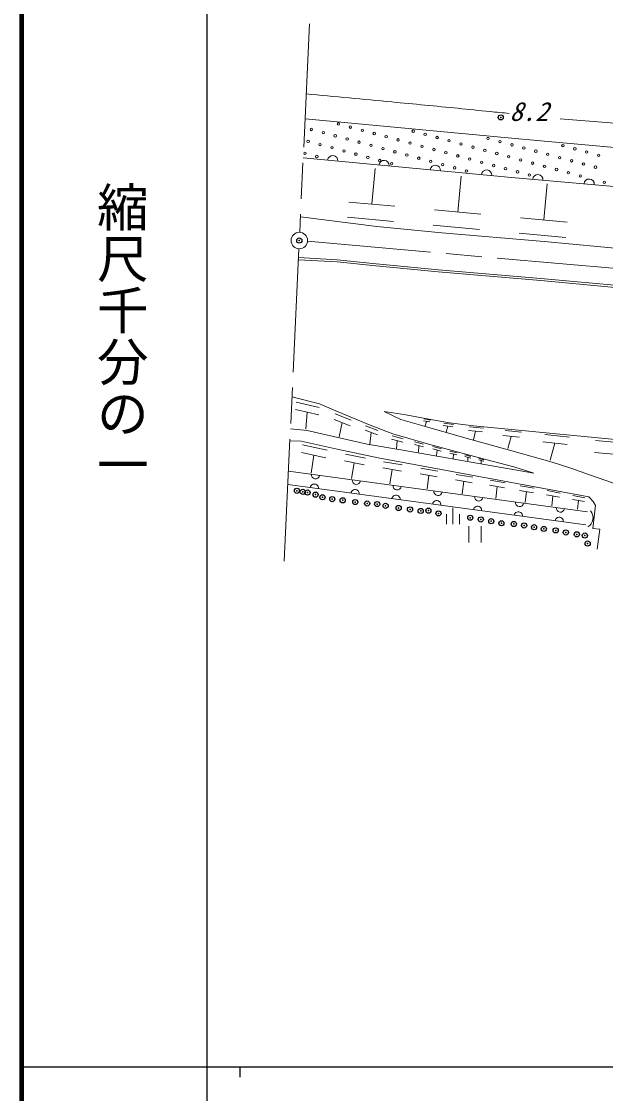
# Model space of a CAD drawing. Units: millimetres, scale not verified. Extents: x 40000 to 680000, y 20000 to 380000.
# Drawn here: x 40000 to 96714, y 202409 to 306540 of the extents above; entities that cross this region are included whole.
import ezdxf
from ezdxf.enums import TextEntityAlignment as Align

# ---------------------------------------------------------------- set-up
doc = ezdxf.new("R2010")
doc.units = ezdxf.units.MM
doc.header["$LTSCALE"] = 1000
doc.header["$PDMODE"] = 32
doc.header["$PDSIZE"] = 500
doc.linetypes.add('CHAIN', pattern=[18.5, 12, -1.5, 3.5, -1.5])
for name, color, linetype, lineweight in [('M-BGD', 7, 'Continuous', 25), ('M-BMK', 2, 'CHAIN', 13), ('M-BMK-SRVR', 3, 'Continuous', 13), ('M-TTL', 2, 'Continuous', 140), ('M-TTL-BAND', 7, 'Continuous', 25)]:
    doc.layers.add(name, color=color, linetype=linetype, lineweight=lineweight)
doc.layers.add('M-OTRS', color=6, linetype='Continuous')
doc.styles.add('@ＭＳ ゴシック', font='')
doc.styles.add('ＭＳ ゴシック', font='')
doc.styles.get('@ＭＳ ゴシック').set_extended_font_data('@MS Gothic')
doc.styles.get('ＭＳ ゴシック').set_extended_font_data('MS Gothic')

# ---------------------------------------------------------------- blocks, each defined once
blk = doc.blocks.new('田')
at = {"color": 7, "linetype": 'Continuous', "lineweight": 13}
for p, q in [((-0.75, 2), (-0.75, 0)), ((0.75, 0), (0.75, 2))]:
    blk.add_line(p, q, dxfattribs=at)
blk = doc.blocks.new('荒地')
at = {"color": 7, "linetype": 'Continuous', "lineweight": 13}
for p, q in [((-1, 0.25), (-1, -1.25)), ((0, -1.25), (0, 1.25)), ((1, 0.25), (1, -1.25))]:
    blk.add_line(p, q, dxfattribs=at)

msp = doc.modelspace()

# ---------------------------------------------------------------- linework, layer by layer
at = {"layer": 'M-BGD', "lineweight": 13}
for p, q in [((67535, 297081), (87937, 295181)), ((87937, 295181), (117788, 292427)), ((67357, 293281), (87594, 291397)), ((74022, 288795), (74344, 292253)), ((82356, 288031), (82680, 291518)), ((87594, 291397), (112841, 289172)), ((90730, 287263), (91058, 290779)), ((76251, 288587), (71794, 289002)), ((67087, 287549), (74512, 286621)), ((76113, 287105), (71656, 287520)), ((84603, 287822), (80109, 288240)), ((92996, 287052), (88465, 287474)), ((74512, 286621), (80820, 285997)), ((84464, 286327), (79969, 286746)), ((80820, 285997), (90747, 285152)), ((92856, 285546), (88324, 285968)), ((90747, 285152), (100081, 284302)), ((66892, 283402), (70647, 283184)), ((66901, 283602), (70662, 283384)), ((70662, 283384), (74112, 283043)), ((70647, 283184), (74092, 282844)), ((74092, 282844), (80472, 282213)), ((74112, 283043), (80490, 282412)), ((80472, 282213), (90414, 281367)), ((80490, 282412), (90431, 281566)), ((90414, 281367), (99715, 280519)), ((90431, 281566), (99734, 280718)), ((66265, 270092), (68955, 269407)), ((66618, 268852), (68868, 268339)), ((66668, 269561), (68918, 269048)), ((68955, 269407), (70760, 268632)), ((67743, 268596), (67627, 266942)), ((70348, 267879), (71904, 267266)), ((70458, 268425), (72013, 267813)), ((70760, 268632), (73850, 267337)), ((75234, 268641), (76822, 267885)), ((77320, 268330), (75234, 268641)), ((76822, 267885), (78872, 267309)), ((79552, 267926), (77320, 268330)), ((79026, 267754), (79649, 267636)), ((79087, 267937), (79710, 267819)), ((79337, 267695), (79194, 267268)), ((81551, 267564), (79552, 267926)), ((67757, 266816), (66119, 266985)), ((73562, 265498), (67757, 266816)), ((71126, 267572), (70850, 266197)), ((73366, 266836), (74568, 266384)), ((73415, 267262), (74618, 266809)), ((73967, 266610), (73839, 265497)), ((73850, 267337), (76071, 266476)), ((78872, 267309), (83042, 266096)), ((80940, 267297), (81874, 267150)), ((81010, 267538), (81944, 267391)), ((81407, 267224), (81244, 266663)), ((83884, 267261), (81551, 267564)), ((83417, 266804), (84774, 266672)), ((83515, 267153), (84872, 267021)), ((103783, 265332), (83884, 267261)), ((84096, 266738), (83889, 265905)), ((86954, 266816), (88564, 266651)), ((66063, 265796), (67174, 265777)), ((67174, 265777), (70645, 265002)), ((75926, 265958), (77018, 265671)), ((75983, 266281), (77075, 265994)), ((76071, 266476), (79664, 265456)), ((76472, 265814), (76427, 265071)), ((78175, 265703), (79043, 265475)), ((83042, 266096), (87613, 264820)), ((86740, 266325), (88351, 266160)), ((87546, 266243), (87221, 265059)), ((90610, 265703), (92993, 265455)), ((90814, 266411), (93197, 266163)), ((91802, 265579), (91325, 263925)), ((95746, 265833), (100139, 265461)), ((67187, 264669), (69570, 264140)), ((67292, 265414), (69675, 264885)), ((70645, 265002), (74627, 264146)), ((71472, 264511), (73391, 264114)), ((76836, 264924), (73562, 265498)), ((79430, 264478), (76836, 264924)), ((78156, 265440), (79023, 265212)), ((78590, 265326), (78544, 264711)), ((79664, 265456), (84469, 264159)), ((79942, 265018), (80759, 264805)), ((79958, 265245), (80775, 265031)), ((80351, 264911), (80313, 264382)), ((81594, 264620), (82285, 264444)), ((81606, 264806), (82297, 264630)), ((81940, 264532), (81911, 264097)), ((87613, 264820), (91522, 263721)), ((95634, 264663), (100027, 264290)), ((68378, 264405), (68134, 262667)), ((71356, 263868), (73276, 263471)), ((72316, 263670), (72045, 262162)), ((74627, 264146), (95102, 260372)), ((75162, 263781), (76982, 263466)), ((89742, 262670), (79430, 264478)), ((83047, 264279), (83635, 264125)), ((83052, 264430), (83640, 264275)), ((83341, 264202), (83329, 263850)), ((84396, 263964), (84881, 263841)), ((84400, 264089), (84885, 263966)), ((84469, 264159), (87807, 263266)), ((84638, 263903), (84629, 263611)), ((91522, 263721), (93435, 263119)), ((65925, 262869), (94958, 258921)), ((75073, 263182), (76894, 262868)), ((75984, 263025), (75778, 261629)), ((78707, 262608), (80379, 262311)), ((78771, 263166), (80442, 262868)), ((79543, 262460), (79395, 261160)), ((82221, 262548), (83826, 262267)), ((87807, 263266), (89742, 262670)), ((93435, 263119), (95065, 262552)), ((95065, 262552), (97574, 261673)), ((65864, 261566), (94783, 257632)), ((65864, 261566), (94783, 257632)), ((82152, 262021), (83757, 261740)), ((82955, 261881), (82794, 260652)), ((85444, 261495), (86917, 261230)), ((85500, 261984), (86973, 261719)), ((88418, 261450), (89775, 261208)), ((86181, 261362), (86050, 260221)), ((88357, 260998), (89714, 260755)), ((89036, 260877), (88894, 259821)), ((90975, 260561), (92244, 260329)), ((91029, 260967), (92297, 260736)), ((91610, 260445), (91485, 259497)), ((93547, 260482), (94706, 260283)), ((95102, 260372), (95524, 259919)), ((93509, 260114), (94667, 259916)), ((94088, 260015), (93998, 259157)), ((95725, 259534), (95483, 257302)), ((95524, 259919), (95725, 259534)), ((95483, 257302), (96161, 257233)), ((96161, 257233), (95908, 255290))]:
    msp.add_line(p, q, dxfattribs=at)
for centre in [(68146, 296051), (69305, 295740), (70775, 296589), (71934, 296278), (73093, 295968), (74252, 295657), (78040, 295884), (67835, 294892), (68994, 294581), (70464, 295430), (71623, 295119), (72782, 294808), (75411, 295346), (76570, 295036), (77729, 294725), (79199, 295574), (80358, 295263), (81517, 294953), (82676, 294642), (85305, 295180), (86464, 294869), (67525, 293733), (70154, 294271), (71313, 293960), (72472, 293649), (73942, 294498), (75101, 294187), (76260, 293877), (77419, 293566), (78889, 294415), (80048, 294104), (81207, 293794), (83836, 294331), (84995, 294021), (86154, 293710), (87623, 294559), (88783, 294248), (89942, 293938), (91101, 293627), (92571, 294476), (93730, 294165), (94889, 293854), (96048, 293544), (68684, 293422), (73631, 293339), (74790, 293028), (75949, 292718), (78578, 293256), (79737, 292945), (80896, 292634), (82366, 293483), (83525, 293172), (84684, 292862), (85843, 292551), (87313, 293400), (88472, 293089), (89631, 292779), (92260, 293317), (93419, 293006), (94578, 292695), (82055, 292324), (83214, 292013), (87002, 292241), (88161, 291930), (89321, 291619), (90790, 292468), (91949, 292157), (93108, 291847), (94268, 291536), (95737, 292385), (96586, 290915)]:
    msp.add_circle(centre, 120, dxfattribs=at)
for centre, radius, start, end in [((70226, 293014), 500, 354.67987, 174.67987), ((75205, 292550), 500, 354.67987, 174.67987), ((80183, 292087), 500, 354.67987, 174.67987), ((85162, 291623), 500, 354.67987, 174.67987), ((90141, 291172), 500, 354.96468, 174.96468), ((95122, 290733), 500, 354.96468, 174.96468), ((68551, 262512), 400, 172.25431, 352.25431), ((68433, 261216), 400, 352.25431, 172.25431), ((72515, 261973), 400, 172.25431, 352.25431), ((76478, 261434), 400, 172.25431, 352.25431), ((72396, 260677), 400, 352.25431, 172.25431), ((76360, 260138), 400, 352.25431, 172.25431), ((80442, 260895), 400, 172.25431, 352.25431), ((84405, 260356), 400, 172.25431, 352.25431), ((80323, 259599), 400, 352.25431, 172.25431), ((84287, 259060), 400, 352.25431, 172.25431), ((88369, 259817), 400, 172.25431, 352.25431), ((92332, 259278), 400, 172.25431, 352.25431), ((88250, 258521), 400, 352.25431, 172.25431), ((92214, 257982), 400, 352.25431, 172.25431), ((94501, 258321), 998, 299.57444, 42.29985)]:
    msp.add_arc(centre, radius, start, end, dxfattribs=at)
for points, knots in [([(67649, 299501), (70423, 299240), (73197, 298982), (75970, 298719), (78104, 298515), (80237, 298313), (82370, 298102), (83412, 297999), (84453, 297884), (85496, 297783), (86119, 297723), (86743, 297670), (87367, 297613)], [0, 0, 0, 0, 1, 1, 1, 2, 2, 2, 3, 3, 3, 4, 4, 4, 4]), ([(92293, 297079), (94461, 296898), (96631, 296735), (98799, 296537), (100937, 296341), (103074, 296132), (105209, 295899), (107359, 295664), (109504, 295391), (111651, 295133), (113085, 294962), (114518, 294789), (115951, 294614), (117263, 294453), (118569, 294249), (119885, 294125), (120655, 294052), (121429, 294001), (122202, 293976), (123913, 293920), (125626, 293911), (127337, 293968), (129713, 294046), (132081, 294293), (134454, 294449), (135953, 294547), (137452, 294637), (138951, 294736), (140354, 294829), (141761, 294889), (143161, 295023), (144024, 295106), (144883, 295236), (145744, 295342)], [0, 0, 0, 0, 1, 1, 1, 2, 2, 2, 3, 3, 3, 4, 4, 4, 5, 5, 5, 6, 6, 6, 7, 7, 7, 8, 8, 8, 9, 9, 9, 10, 10, 10, 11, 11, 11, 11])]:
    msp.add_open_spline(points, degree=3, knots=knots, dxfattribs=at)
at = {"layer": 'M-BGD'}
for p in [(86537, 297222), (66748, 260956), (67306, 260852), (67778, 260786), (68563, 260578), (69224, 260323), (70179, 260143), (71190, 260030), (72413, 259861), (73561, 259720), (74539, 259663), (75362, 259493), (76623, 259280), (77729, 259139), (78763, 258997), (79515, 259025), (80493, 258756), (83577, 258337), (84597, 258167), (85618, 257997), (86601, 257799), (87802, 257729), (88808, 257587), (89772, 257417), (90722, 257247), (91870, 257105), (92862, 256907), (93925, 256723), (94705, 256609), (94974, 255830)]:
    msp.add_point(p, dxfattribs=at)
at = {"layer": 'M-BMK'}
for p, q in [((67969, 306304), (67017, 286060)), ((66941, 284462), (65513, 254110)), ((67776, 285190), (155629, 277401))]:
    msp.add_line(p, q, dxfattribs=at)
at = {"layer": 'M-BMK-SRVR'}
msp.add_circle((66979, 285261), 800, dxfattribs=at)
at = {"layer": 'M-OTRS'}
msp.add_point((66979, 285261), dxfattribs=at)
at = {"layer": 'M-TTL'}
msp.add_line((40000, 380000), (40000, 20000), dxfattribs=at)
at = {"layer": 'M-TTL-BAND'}
for p, q in [((58000, 370000), (58000, 20000)), ((40000, 205000), (579000, 205000)), ((61205, 205000), (61205, 204000))]:
    msp.add_line(p, q, dxfattribs=at)

# ---------------------------------------------------------------- block references
at = {"layer": 'M-BGD'}
for name, p, xscale, yscale in [('荒地', (81900, 258513), 640, 640), ('田', (84050, 255930), 800, 800)]:
    msp.add_blockref(name, p, dxfattribs=dict(at, xscale=xscale, yscale=yscale))

# ---------------------------------------------------------------- texts
at = {"layer": 'M-BGD', "style": 'ＭＳ ゴシック', "oblique": 20}
msp.add_text('8.2', height=1833, dxfattribs=at).set_placement((87380, 296328), align=Align.BOTTOM_LEFT)
at = {"layer": 'M-TTL-BAND', "style": '@ＭＳ ゴシック'}
msp.add_text('縮尺千分の一', height=3666, rotation=270, dxfattribs=at).set_placement((49777, 261030), align=Align.MIDDLE_RIGHT)

doc.saveas('drawing.dxf')
